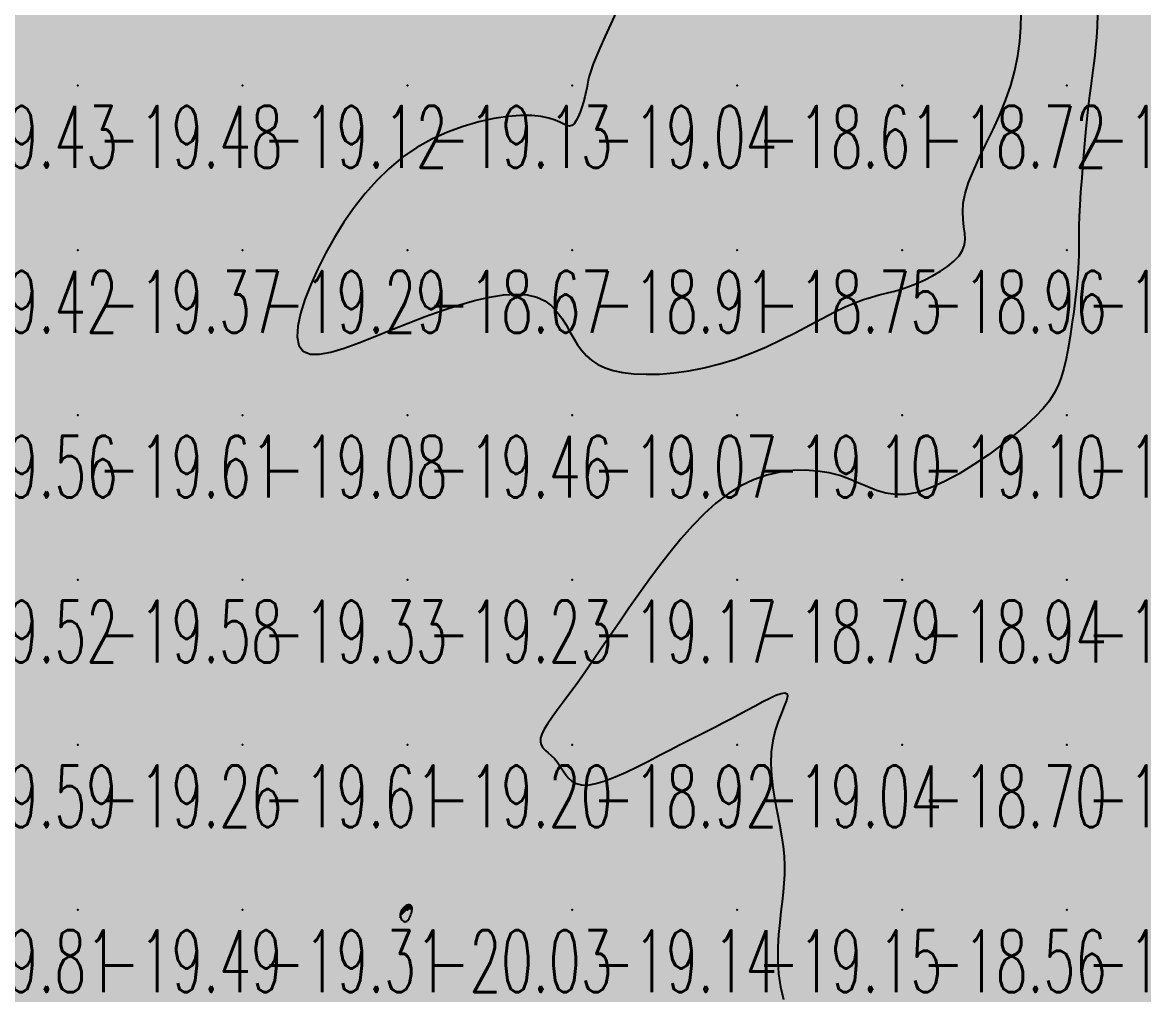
# Model space of a CAD drawing. Header units: millimetres. Extents: x 88261 to 90953, y 390274 to 392322.
# Drawn here: x 89226.9 to 89294.9, y 391392.1 to 391451.1 of the extents above; entities that cross this region are included whole.
import ezdxf
from ezdxf.enums import TextEntityAlignment as Align

# ---------------------------------------------------------------- set-up
doc = ezdxf.new("R2010")
doc.units = ezdxf.units.MM
doc.header["$LTSCALE"] = 25
for name, color, linetype in [('CN_03_00', 7, 'Continuous'), ('CN_04_00', 242, 'Continuous'), ('COTEAlt', 7, 'Continuous'), ('TN_COLORIAGE', 7, 'Continuous')]:
    doc.layers.add(name, color=color, linetype=linetype)
doc.styles.add('Simplex 1.0', font='Simplex.shx', dxfattribs={"width": 0.99, "height": 2.5})
doc.styles.get("Standard").update_dxf_attribs({"font": 'times.ttf'})

# ---------------------------------------------------------------- blocks, each defined once
blk = doc.blocks.new('COTE')
at = {"color": 0}
blk.add_point((0, 0), dxfattribs=at)
at = {"layer": 'COTEAlt'}
blk.add_attdef('ALT', text='', height=3.75, dxfattribs=at).set_placement((1.25, -1.25), align=Align.TOP_LEFT)

msp = doc.modelspace()

# ---------------------------------------------------------------- linework, layer by layer
at = {"layer": 'CN_03_00', "elevation": -19, "flags": 128}
for points in [[(89262.984, 391451.853), (89262.581, 391450.976), (89262.218, 391450.184), (89261.91, 391449.498), (89261.671, 391448.934), (89261.493, 391448.477), (89261.365, 391448.108), (89261.275, 391447.803), (89261.213, 391447.544), (89261.166, 391447.309), (89261.124, 391447.077), (89261.076, 391446.827), (89261.012, 391446.544), (89260.931, 391446.239), (89260.837, 391445.926), (89260.731, 391445.621), (89260.614, 391445.34), (89260.489, 391445.1), (89260.358, 391444.914), (89260.222, 391444.8), (89260.081, 391444.766), (89259.923, 391444.801), (89259.733, 391444.886), (89259.497, 391445.003), (89259.2, 391445.132), (89258.827, 391445.256), (89258.364, 391445.357), (89257.796, 391445.415), (89257.115, 391445.416), (89256.336, 391445.353), (89255.481, 391445.223), (89254.572, 391445.024), (89253.629, 391444.752), (89252.675, 391444.403), (89251.731, 391443.976), (89250.819, 391443.467), (89249.957, 391442.875), (89249.147, 391442.206), (89248.388, 391441.469), (89247.677, 391440.673), (89247.014, 391439.827), (89246.397, 391438.939), (89245.824, 391438.018), (89245.294, 391437.072), (89244.809, 391436.114), (89244.382, 391435.166), (89244.028, 391434.253), (89243.763, 391433.401), (89243.605, 391432.636), (89243.568, 391431.983), (89243.669, 391431.468), (89243.924, 391431.116), (89244.343, 391430.945), (89244.911, 391430.936), (89245.608, 391431.063), (89246.412, 391431.3), (89247.304, 391431.621), (89248.261, 391432), (89249.265, 391432.41), (89250.293, 391432.825), (89251.327, 391433.222), (89252.351, 391433.587), (89253.351, 391433.91), (89254.315, 391434.181), (89255.227, 391434.389), (89256.074, 391434.524), (89256.842, 391434.576), (89257.518, 391434.534), (89258.093, 391434.393), (89258.575, 391434.164), (89258.979, 391433.864), (89259.32, 391433.51), (89259.611, 391433.119), (89259.868, 391432.706), (89260.104, 391432.289), (89260.333, 391431.883), (89260.57, 391431.504), (89260.825, 391431.155), (89261.109, 391430.839), (89261.431, 391430.558), (89261.803, 391430.313), (89262.234, 391430.108), (89262.735, 391429.943), (89263.317, 391429.82), (89263.985, 391429.743), (89264.731, 391429.713), (89265.543, 391429.732), (89266.409, 391429.802), (89267.315, 391429.925), (89268.249, 391430.103), (89269.199, 391430.34), (89270.153, 391430.635), (89271.098, 391430.989), (89272.026, 391431.389), (89272.93, 391431.816), (89273.8, 391432.256), (89274.63, 391432.69), (89275.411, 391433.103), (89276.136, 391433.478), (89276.796, 391433.798), (89277.387, 391434.052), (89277.919, 391434.248), (89278.404, 391434.402), (89278.858, 391434.526), (89279.292, 391434.635), (89279.72, 391434.743), (89280.155, 391434.865), (89280.611, 391435.014), (89281.096, 391435.201), (89281.596, 391435.425), (89282.095, 391435.68), (89282.574, 391435.961), (89283.014, 391436.262), (89283.398, 391436.579), (89283.709, 391436.906), (89283.927, 391437.238), (89284.043, 391437.573), (89284.076, 391437.917), (89284.054, 391438.278), (89284.004, 391438.668), (89283.953, 391439.093), (89283.929, 391439.564), (89283.959, 391440.09), (89284.071, 391440.68), (89284.282, 391441.34), (89284.579, 391442.064), (89284.939, 391442.842), (89285.337, 391443.666), (89285.751, 391444.524), (89286.157, 391445.41), (89286.532, 391446.312), (89286.853, 391447.222), (89287.101, 391448.131), (89287.28, 391449.029), (89287.397, 391449.909), (89287.46, 391450.762), (89287.477, 391451.579)], [(89292.113, 391451.554), (89292.079, 391450.809), (89292.04, 391450.139), (89291.996, 391449.559), (89291.947, 391449.05), (89291.892, 391448.585), (89291.833, 391448.137), (89291.769, 391447.68), (89291.699, 391447.185), (89291.626, 391446.626), (89291.548, 391445.975), (89291.465, 391445.216), (89291.382, 391444.37), (89291.299, 391443.47), (89291.221, 391442.548), (89291.148, 391441.636), (89291.085, 391440.766), (89291.034, 391439.971), (89290.998, 391439.282), (89290.977, 391438.721), (89290.97, 391438.268), (89290.97, 391437.893), (89290.975, 391437.564), (89290.978, 391437.251), (89290.976, 391436.924), (89290.964, 391436.551), (89290.938, 391436.102), (89290.893, 391435.555), (89290.831, 391434.925), (89290.754, 391434.233), (89290.663, 391433.502), (89290.56, 391432.756), (89290.447, 391432.016), (89290.326, 391431.305), (89290.197, 391430.647), (89290.062, 391430.056), (89289.907, 391429.524), (89289.719, 391429.034), (89289.484, 391428.569), (89289.187, 391428.113), (89288.813, 391427.649), (89288.35, 391427.162), (89287.782, 391426.635), (89287.102, 391426.058), (89286.329, 391425.449), (89285.489, 391424.834), (89284.608, 391424.239), (89283.711, 391423.687), (89282.825, 391423.206), (89281.976, 391422.819), (89281.188, 391422.553), (89280.482, 391422.424), (89279.845, 391422.417), (89279.26, 391422.507), (89278.709, 391422.669), (89278.173, 391422.881), (89277.634, 391423.117), (89277.073, 391423.354), (89276.474, 391423.567), (89275.822, 391423.735), (89275.122, 391423.847), (89274.384, 391423.897), (89273.619, 391423.877), (89272.834, 391423.779), (89272.041, 391423.596), (89271.249, 391423.321), (89270.467, 391422.946), (89269.705, 391422.467), (89268.962, 391421.895), (89268.239, 391421.241), (89267.535, 391420.521), (89266.849, 391419.746), (89266.182, 391418.93), (89265.531, 391418.088), (89264.898, 391417.231), (89264.282, 391416.372), (89263.683, 391415.52), (89263.103, 391414.682), (89262.544, 391413.866), (89262.007, 391413.079), (89261.493, 391412.329), (89261.004, 391411.624), (89260.54, 391410.97), (89260.105, 391410.375), (89259.703, 391409.836), (89259.34, 391409.351), (89259.022, 391408.917), (89258.755, 391408.532), (89258.544, 391408.193), (89258.397, 391407.897), (89258.318, 391407.641), (89258.31, 391407.422), (89258.365, 391407.232), (89258.47, 391407.062), (89258.614, 391406.903), (89258.785, 391406.746), (89258.97, 391406.583), (89259.159, 391406.404), (89259.337, 391406.201), (89259.5, 391405.969), (89259.654, 391405.721), (89259.815, 391405.472), (89259.997, 391405.24), (89260.212, 391405.04), (89260.476, 391404.889), (89260.801, 391404.804), (89261.201, 391404.8), (89261.686, 391404.89), (89262.243, 391405.061), (89262.856, 391405.3), (89263.509, 391405.589), (89264.185, 391405.914), (89264.866, 391406.258), (89265.538, 391406.606), (89266.182, 391406.941), (89266.786, 391407.252), (89267.353, 391407.54), (89267.89, 391407.81), (89268.403, 391408.068), (89268.9, 391408.318), (89269.386, 391408.566), (89269.868, 391408.817), (89270.354, 391409.075), (89270.845, 391409.344), (89271.332, 391409.61), (89271.797, 391409.86), (89272.226, 391410.079), (89272.604, 391410.251), (89272.914, 391410.362), (89273.143, 391410.397), (89273.274, 391410.342), (89273.298, 391410.184), (89273.233, 391409.929), (89273.104, 391409.586), (89272.933, 391409.161), (89272.745, 391408.664), (89272.564, 391408.103), (89272.413, 391407.485), (89272.318, 391406.821), (89272.294, 391406.117), (89272.333, 391405.387), (89272.42, 391404.64), (89272.541, 391403.889), (89272.679, 391403.146), (89272.819, 391402.422), (89272.947, 391401.729), (89273.047, 391401.079), (89273.106, 391400.478), (89273.129, 391399.916), (89273.121, 391399.377), (89273.088, 391398.846), (89273.036, 391398.305), (89272.972, 391397.74), (89272.901, 391397.135), (89272.829, 391396.473), (89272.765, 391395.746), (89272.721, 391394.969), (89272.715, 391394.164), (89272.759, 391393.353), (89272.871, 391392.557), (89273.066, 391391.798)]]:
    msp.add_lwpolyline(points, dxfattribs=at)
at = {"layer": 'CN_04_00', "elevation": -20, "flags": 128}
msp.add_lwpolyline([(89250.519, 391397.197), (89250.527, 391397.257), (89250.529, 391397.308), (89250.526, 391397.351), (89250.519, 391397.388), (89250.508, 391397.419), (89250.493, 391397.446), (89250.474, 391397.469), (89250.453, 391397.489), (89250.428, 391397.506), (89250.401, 391397.519), (89250.371, 391397.528), (89250.338, 391397.532), (89250.303, 391397.532), (89250.266, 391397.525), (89250.226, 391397.512), (89250.184, 391397.493), (89250.141, 391397.467), (89250.097, 391397.436), (89250.054, 391397.399), (89250.012, 391397.358), (89249.971, 391397.312), (89249.934, 391397.263), (89249.899, 391397.211), (89249.869, 391397.156), (89249.844, 391397.099), (89249.825, 391397.04), (89249.812, 391396.98), (89249.806, 391396.92), (89249.808, 391396.86), (89249.819, 391396.8), (89249.839, 391396.742), (89249.868, 391396.685), (89249.906, 391396.633), (89249.95, 391396.587), (89250, 391396.55), (89250.053, 391396.525), (89250.108, 391396.513), (89250.163, 391396.516), (89250.216, 391396.539), (89250.267, 391396.581), (89250.314, 391396.64), (89250.358, 391396.711), (89250.397, 391396.792), (89250.432, 391396.878), (89250.462, 391396.966), (89250.487, 391397.05), (89250.506, 391397.129), (89250.519, 391397.197)], close=True, dxfattribs=at)
at = {"layer": 'TN_COLORIAGE', "color": 213}
for points in [[(89220.249, 391447.239, -19.53), (89230.249, 391447.239, -19.53), (89230.249, 391457.239, -19.53)], [(89220.249, 391457.239, -19.53), (89220.249, 391447.239, -19.53), (89230.249, 391457.239, -19.53)], [(89230.249, 391447.239, -19.052), (89240.249, 391447.239, -19.052), (89240.249, 391457.239, -19.052)], [(89230.249, 391457.239, -19.052), (89230.249, 391447.239, -19.052), (89240.249, 391457.239, -19.052)], [(89240.249, 391447.239, -19.325), (89250.249, 391447.239, -19.325), (89250.249, 391457.239, -19.325)], [(89240.249, 391457.239, -19.325), (89240.249, 391447.239, -19.325), (89250.249, 391457.239, -19.325)], [(89250.249, 391457.239, -19.538), (89250.249, 391447.239, -19.538), (89260.249, 391457.239, -19.538)], [(89250.249, 391447.239, -19.538), (89260.249, 391447.239, -19.538), (89260.249, 391457.239, -19.538)], [(89260.249, 391457.239, -19), (89265.646, 391457.239, -19), (89260.249, 391447.239, -19), (89261.137, 391448.128, -19)], [(89290.249, 391457.239, -19), (89287.484, 391454.475, -19), (89290.249, 391447.239, -19), (89287.681, 391447.239, -19)], [(89290.249, 391457.239, -19), (89292.255, 391457.239, -19), (89290.249, 391447.239, -19), (89292.098, 391449.089, -19)], [(89291.593, 391447.239, -19.097), (89292.098, 391449.089, -19.097), (89290.249, 391447.239, -19.097)], [(89261.137, 391448.128, -19.045), (89261.267, 391447.239, -19.045), (89260.249, 391447.239, -19.045)], [(89220.249, 391447.239, -19.482), (89220.249, 391437.239, -19.482), (89230.249, 391447.239, -19.482)], [(89220.249, 391437.239, -19.482), (89230.249, 391437.239, -19.482), (89230.249, 391447.239, -19.482)], [(89230.249, 391447.239, -19.122), (89230.249, 391437.239, -19.122), (89240.249, 391447.239, -19.122)], [(89230.249, 391437.239, -19.122), (89240.249, 391437.239, -19.122), (89240.249, 391447.239, -19.122)], [(89240.249, 391437.239, -19), (89244.852, 391437.239, -19), (89250.249, 391447.239, -19), (89250.249, 391444.376, -19)], [(89240.249, 391447.239, -19.134), (89240.249, 391437.239, -19.134), (89250.249, 391447.239, -19.134)], [(89250.249, 391447.239, -19), (89250.249, 391444.376, -19), (89260.249, 391447.239, -19), (89259.07, 391446.061, -19)], [(89259.07, 391446.061, -19.045), (89260.249, 391443.875, -19.045), (89260.249, 391447.239, -19.045)], [(89261.267, 391447.239, -19.045), (89260.249, 391443.875, -19.045), (89260.249, 391447.239, -19.045)], [(89287.681, 391447.239, -19.097), (89282.91, 391439.901, -19.097), (89290.249, 391447.239, -19.097)], [(89290.249, 391447.239, -19), (89282.91, 391439.901, -19), (89290.249, 391437.239, -19), (89285.101, 391437.239, -19)], [(89290.249, 391447.239, -19), (89291.593, 391447.239, -19), (89290.249, 391437.239, -19), (89290.813, 391437.803, -19)], [(89290.813, 391437.803, -19.037), (89291.141, 391437.239, -19.037), (89290.249, 391437.239, -19.037)], [(89220.249, 391437.239, -19.373), (89220.249, 391427.239, -19.373), (89230.249, 391437.239, -19.373)], [(89220.249, 391427.239, -19.373), (89230.249, 391427.239, -19.373), (89230.249, 391437.239, -19.373)], [(89230.249, 391437.239, -19.286), (89230.249, 391427.239, -19.286), (89240.249, 391437.239, -19.286)], [(89230.249, 391427.239, -19.286), (89240.249, 391427.239, -19.286), (89240.249, 391437.239, -19.286)], [(89240.249, 391437.239, -19), (89244.852, 391437.239, -19), (89240.249, 391427.239, -19), (89242.111, 391429.102, -19)], [(89280.249, 391427.239, -19), (89280.249, 391434.571, -19), (89290.249, 391437.239, -19), (89285.101, 391437.239, -19)], [(89280.249, 391427.239, -19), (89289.049, 391427.239, -19), (89290.249, 391437.239, -19), (89290.249, 391429.85, -19)], [(89291.141, 391437.239, -19.037), (89290.249, 391429.85, -19.037), (89290.249, 391437.239, -19.037)], [(89250.249, 391433.052, -19.465), (89258.653, 391435.644, -19.465), (89250.249, 391427.239, -19.465)], [(89250.249, 391427.239, -19), (89258.653, 391435.644, -19), (89260.249, 391427.239, -19), (89260.249, 391431.578, -19)], [(89280.249, 391427.239, -19), (89280.249, 391434.571, -19), (89270.249, 391427.239, -19), (89277.569, 391434.56, -19)], [(89270.249, 391429.977, -19.096), (89277.569, 391434.56, -19.096), (89270.249, 391427.239, -19.096)], [(89250.249, 391427.239, -19), (89250.249, 391433.052, -19), (89240.249, 391427.239, -19), (89242.111, 391429.102, -19)], [(89262.351, 391429.342, -19.068), (89260.249, 391431.578, -19.068), (89260.249, 391427.239, -19.068)], [(89270.249, 391427.239, -19), (89270.249, 391429.977, -19), (89260.249, 391427.239, -19), (89262.351, 391429.342, -19)], [(89220.249, 391417.239, -19.606), (89230.249, 391417.239, -19.606), (89230.249, 391427.239, -19.606)], [(89220.249, 391427.239, -19.606), (89220.249, 391417.239, -19.606), (89230.249, 391427.239, -19.606)], [(89230.249, 391417.239, -19.077), (89240.249, 391417.239, -19.077), (89240.249, 391427.239, -19.077)], [(89230.249, 391427.239, -19.077), (89230.249, 391417.239, -19.077), (89240.249, 391427.239, -19.077)], [(89240.249, 391417.239, -19.465), (89250.249, 391417.239, -19.465), (89250.249, 391427.239, -19.465)], [(89240.249, 391427.239, -19.465), (89240.249, 391417.239, -19.465), (89250.249, 391427.239, -19.465)], [(89250.249, 391417.239, -19.068), (89260.249, 391417.239, -19.068), (89260.249, 391427.239, -19.068)], [(89250.249, 391427.239, -19.068), (89250.249, 391417.239, -19.068), (89260.249, 391427.239, -19.068)], [(89260.249, 391427.239, -19.096), (89260.249, 391417.239, -19.096), (89270.249, 391427.239, -19.096)], [(89260.249, 391417.239, -19), (89264.723, 391417.239, -19), (89270.249, 391427.239, -19), (89270.249, 391424.09, -19)], [(89280.249, 391427.239, -19), (89277.087, 391424.077, -19), (89270.249, 391427.239, -19), (89270.249, 391424.09, -19)], [(89277.087, 391424.077, -19.096), (89280.249, 391421.001, -19.096), (89280.249, 391427.239, -19.096)], [(89280.249, 391421.001, -19.096), (89289.049, 391427.239, -19.096), (89280.249, 391427.239, -19.096)], [(89220.249, 391417.239, -19.581), (89220.249, 391407.239, -19.581), (89230.249, 391417.239, -19.581)], [(89220.249, 391407.239, -19.581), (89230.249, 391407.239, -19.581), (89230.249, 391417.239, -19.581)], [(89230.249, 391407.239, -19.325), (89240.249, 391407.239, -19.325), (89240.249, 391417.239, -19.325)], [(89230.249, 391417.239, -19.325), (89230.249, 391407.239, -19.325), (89240.249, 391417.239, -19.325)], [(89240.249, 391407.239, -19.233), (89250.249, 391407.239, -19.233), (89250.249, 391417.239, -19.233)], [(89240.249, 391417.239, -19.233), (89240.249, 391407.239, -19.233), (89250.249, 391417.239, -19.233)], [(89250.249, 391407.239, -19), (89257.523, 391407.239, -19), (89260.249, 391417.239, -19), (89260.249, 391410.336, -19)], [(89250.249, 391417.239, -19.169), (89250.249, 391407.239, -19.169), (89260.249, 391417.239, -19.169)], [(89264.723, 391417.239, -19.169), (89260.249, 391410.336, -19.169), (89260.249, 391417.239, -19.169)], [(89271.48, 391407.239, -19.043), (89274.478, 391411.469, -19.043), (89270.249, 391407.239, -19.043)], [(89270.249, 391408.936, -19.043), (89274.478, 391411.469, -19.043), (89270.249, 391407.239, -19.043)], [(89270.249, 391408.936, -19.043), (89266.648, 391407.239, -19.043), (89270.249, 391407.239, -19.043)], [(89220.249, 391407.239, -19.256), (89220.249, 391397.239, -19.256), (89230.249, 391407.239, -19.256)], [(89220.249, 391397.239, -19.256), (89230.249, 391397.239, -19.256), (89230.249, 391407.239, -19.256)], [(89230.249, 391407.239, -19.614), (89230.249, 391397.239, -19.614), (89240.249, 391407.239, -19.614)], [(89230.249, 391397.239, -19.614), (89240.249, 391397.239, -19.614), (89240.249, 391407.239, -19.614)], [(89240.249, 391407.239, -19.202), (89240.249, 391397.239, -19.202), (89250.249, 391407.239, -19.202)], [(89249.854, 391397.239, -19.202), (89250.249, 391397.584, -19.202), (89240.249, 391397.239, -19.202), (89250.249, 391407.239, -19.202)], [(89250.249, 391397.584, -19), (89250.507, 391397.497, -19), (89250.249, 391407.239, -19), (89259.563, 391406.554, -19)], [(89259.563, 391406.554, -19.202), (89257.523, 391407.239, -19.202), (89250.249, 391407.239, -19.202)], [(89260.249, 391397.239, -19.043), (89270.249, 391397.239, -19.043), (89270.249, 391407.239, -19.043)], [(89260.249, 391397.239, -19), (89260.249, 391403.752, -19), (89270.249, 391407.239, -19), (89266.648, 391407.239, -19)], [(89270.249, 391397.239, -19), (89273.508, 391400.498, -19), (89270.249, 391407.239, -19), (89271.48, 391407.239, -19)], [(89250.57, 391397.239, -19), (89250.507, 391397.497, -19), (89260.249, 391397.239, -19), (89259.563, 391406.554, -19)], [(89259.563, 391406.554, -19.141), (89260.249, 391403.752, -19.141), (89260.249, 391397.239, -19.141)], [(89272.769, 391397.239, -19.147), (89273.508, 391400.498, -19.147), (89270.249, 391397.239, -19.147)], [(89220.249, 391397.239, -19.488), (89220.249, 391387.239, -19.488), (89230.249, 391397.239, -19.488)], [(89220.249, 391387.239, -19.488), (89230.249, 391387.239, -19.488), (89230.249, 391397.239, -19.488)], [(89230.249, 391397.239, -19.308), (89230.249, 391387.239, -19.308), (89240.249, 391397.239, -19.308)], [(89230.249, 391387.239, -19.308), (89240.249, 391387.239, -19.308), (89240.249, 391397.239, -19.308)], [(89249.733, 391396.723, -19.308), (89249.854, 391397.239, -19.308), (89240.249, 391387.239, -19.308), (89240.249, 391397.239, -19.308)], [(89250.249, 391387.239, -19), (89259.513, 391387.239, -19), (89260.249, 391397.239, -19), (89260.249, 391390.117, -19)], [(89250.249, 391396.317, -19.141), (89250.57, 391397.239, -19.141), (89250.249, 391387.239, -19.141), (89260.249, 391397.239, -19.141)], [(89270.249, 391397.239, -19), (89263.051, 391390.042, -19), (89260.249, 391397.239, -19), (89260.249, 391390.117, -19)], [(89270.249, 391397.239, -19), (89263.051, 391390.042, -19), (89270.249, 391387.239, -19), (89263.496, 391387.239, -19)], [(89270.249, 391397.239, -19), (89272.769, 391397.239, -19), (89270.249, 391387.239, -19), (89272.392, 391389.383, -19)], [(89250.249, 391396.317, -19.477), (89249.733, 391396.723, -19.477), (89250.249, 391387.239, -19.477), (89240.249, 391387.239, -19.477)]]:
    msp.add_solid(points, dxfattribs=at)
at = {"layer": 'TN_COLORIAGE', "color": 203}
for points in [[(89261.137, 391448.128, -18.541), (89265.646, 391457.239, -18.541), (89270.249, 391457.239, -18.541)], [(89261.267, 391447.239, -18.541), (89261.137, 391448.128, -18.541), (89270.249, 391447.239, -18.541), (89270.249, 391457.239, -18.541)], [(89270.249, 391457.239, -18.831), (89270.249, 391447.239, -18.831), (89280.249, 391457.239, -18.831)], [(89270.249, 391447.239, -18.831), (89280.249, 391447.239, -18.831), (89280.249, 391457.239, -18.831)], [(89286.379, 391457.239, -18.72), (89287.484, 391454.475, -18.72), (89280.249, 391457.239, -18.72), (89280.249, 391447.239, -18.72)], [(89292.098, 391449.089, -18.377), (89291.593, 391447.239, -18.377), (89300.249, 391457.239, -18.377), (89300.249, 391447.239, -18.377)], [(89292.098, 391449.089, -18.574), (89292.255, 391457.239, -18.574), (89300.249, 391457.239, -18.574)], [(89287.681, 391447.239, -18.72), (89287.484, 391454.475, -18.72), (89280.249, 391447.239, -18.72)], [(89260.249, 391443.875, -18.605), (89261.267, 391447.239, -18.605), (89260.249, 391437.239, -18.605), (89270.249, 391447.239, -18.605)], [(89260.249, 391437.239, -18.605), (89270.249, 391437.239, -18.605), (89270.249, 391447.239, -18.605)], [(89270.249, 391447.239, -18.72), (89270.249, 391437.239, -18.72), (89280.249, 391447.239, -18.72)], [(89270.249, 391437.239, -18.72), (89280.249, 391437.239, -18.72), (89280.249, 391447.239, -18.72)], [(89282.91, 391439.901, -18.72), (89287.681, 391447.239, -18.72), (89280.249, 391437.239, -18.72), (89280.249, 391447.239, -18.72)], [(89290.813, 391437.803, -18.377), (89291.593, 391447.239, -18.377), (89300.249, 391447.239, -18.377)], [(89291.141, 391437.239, -18.377), (89290.813, 391437.803, -18.377), (89300.249, 391437.239, -18.377), (89300.249, 391447.239, -18.377)], [(89260.249, 391443.875, -18.665), (89259.07, 391446.061, -18.665), (89260.249, 391437.239, -18.665), (89250.249, 391437.239, -18.665)], [(89259.07, 391446.061, -18.665), (89250.249, 391444.376, -18.665), (89250.249, 391437.239, -18.665)], [(89250.249, 391444.376, -18.665), (89244.852, 391437.239, -18.665), (89250.249, 391437.239, -18.665)], [(89285.101, 391437.239, -18.965), (89282.91, 391439.901, -18.965), (89280.249, 391437.239, -18.965)], [(89242.111, 391429.102, -18.665), (89244.852, 391437.239, -18.665), (89250.249, 391437.239, -18.665)], [(89242.111, 391429.102, -18.665), (89250.249, 391433.052, -18.665), (89250.249, 391437.239, -18.665)], [(89258.653, 391435.644, -18.665), (89250.249, 391433.052, -18.665), (89260.249, 391437.239, -18.665), (89250.249, 391437.239, -18.665)], [(89260.249, 391431.578, -18.912), (89258.653, 391435.644, -18.912), (89260.249, 391437.239, -18.912)], [(89260.249, 391431.578, -18.746), (89262.351, 391429.342, -18.746), (89260.249, 391437.239, -18.746), (89270.249, 391437.239, -18.746)], [(89262.351, 391429.342, -18.746), (89270.249, 391429.977, -18.746), (89270.249, 391437.239, -18.746)], [(89277.569, 391434.56, -18.746), (89270.249, 391429.977, -18.746), (89280.249, 391437.239, -18.746), (89270.249, 391437.239, -18.746)], [(89277.569, 391434.56, -18.965), (89280.249, 391434.571, -18.965), (89280.249, 391437.239, -18.965)], [(89285.101, 391437.239, -18.965), (89280.249, 391434.571, -18.965), (89280.249, 391437.239, -18.965)], [(89290.249, 391427.239, -18.62), (89300.249, 391427.239, -18.62), (89300.249, 391437.239, -18.62)], [(89290.249, 391429.85, -18.62), (89291.141, 391437.239, -18.62), (89290.249, 391427.239, -18.62), (89300.249, 391437.239, -18.62)], [(89290.249, 391429.85, -18.987), (89289.049, 391427.239, -18.987), (89290.249, 391427.239, -18.987)], [(89280.249, 391417.239, -18.987), (89290.249, 391417.239, -18.987), (89290.249, 391427.239, -18.987)], [(89289.049, 391427.239, -18.942), (89280.249, 391421.001, -18.942), (89290.249, 391427.239, -18.942), (89280.249, 391417.239, -18.942)], [(89290.249, 391427.239, -18.827), (89290.249, 391417.239, -18.827), (89300.249, 391427.239, -18.827)], [(89290.249, 391417.239, -18.827), (89300.249, 391417.239, -18.827), (89300.249, 391427.239, -18.827)], [(89270.249, 391424.09, -18.792), (89264.723, 391417.239, -18.792), (89270.249, 391417.239, -18.792)], [(89270.249, 391424.09, -18.792), (89277.087, 391424.077, -18.792), (89270.249, 391417.239, -18.792)], [(89280.249, 391421.001, -18.792), (89277.087, 391424.077, -18.792), (89280.249, 391417.239, -18.792), (89270.249, 391417.239, -18.792)], [(89266.648, 391407.239, -18.792), (89270.249, 391408.936, -18.792), (89260.249, 391407.239, -18.792), (89270.249, 391417.239, -18.792)], [(89260.249, 391410.336, -18.792), (89264.723, 391417.239, -18.792), (89260.249, 391407.239, -18.792), (89270.249, 391417.239, -18.792)], [(89274.478, 391411.469, -18.792), (89270.249, 391408.936, -18.792), (89280.249, 391417.239, -18.792), (89270.249, 391417.239, -18.792)], [(89274.478, 391411.469, -18.697), (89271.48, 391407.239, -18.697), (89280.249, 391417.239, -18.697), (89280.249, 391407.239, -18.697)], [(89280.249, 391407.239, -18.882), (89290.249, 391407.239, -18.882), (89290.249, 391417.239, -18.882)], [(89280.249, 391417.239, -18.882), (89280.249, 391407.239, -18.882), (89290.249, 391417.239, -18.882)], [(89290.249, 391417.239, -18.918), (89290.249, 391407.239, -18.918), (89300.249, 391417.239, -18.918)], [(89290.249, 391407.239, -18.918), (89300.249, 391407.239, -18.918), (89300.249, 391417.239, -18.918)], [(89260.249, 391410.336, -18.924), (89257.523, 391407.239, -18.924), (89260.249, 391407.239, -18.924)], [(89257.523, 391407.239, -18.924), (89259.563, 391406.554, -18.924), (89260.249, 391407.239, -18.924)], [(89260.249, 391403.752, -18.924), (89259.563, 391406.554, -18.924), (89260.249, 391407.239, -18.924)], [(89266.648, 391407.239, -18.924), (89260.249, 391403.752, -18.924), (89260.249, 391407.239, -18.924)], [(89271.48, 391407.239, -18.697), (89273.508, 391400.498, -18.697), (89280.249, 391407.239, -18.697)], [(89273.508, 391400.498, -18.565), (89272.769, 391397.239, -18.565), (89280.249, 391407.239, -18.565), (89280.249, 391397.239, -18.565)], [(89280.249, 391397.239, -18.923), (89290.249, 391397.239, -18.923), (89290.249, 391407.239, -18.923)], [(89280.249, 391407.239, -18.923), (89280.249, 391397.239, -18.923), (89290.249, 391407.239, -18.923)], [(89298.764, 391397.239, -18.661), (89300.249, 391397.745, -18.661), (89290.249, 391397.239, -18.661), (89300.249, 391407.239, -18.661)], [(89290.249, 391407.239, -18.661), (89290.249, 391397.239, -18.661), (89300.249, 391407.239, -18.661)], [(89280.249, 391388.118, -18.565), (89272.392, 391389.383, -18.565), (89280.249, 391397.239, -18.565)], [(89272.392, 391389.383, -18.565), (89272.769, 391397.239, -18.565), (89280.249, 391397.239, -18.565)], [(89283.134, 391390.125, -18.565), (89280.249, 391388.118, -18.565), (89290.249, 391397.239, -18.565), (89280.249, 391397.239, -18.565)], [(89283.845, 391387.239, -18.897), (89283.134, 391390.125, -18.897), (89290.249, 391387.239, -18.897), (89290.249, 391397.239, -18.897)], [(89298.304, 391395.295, -18.897), (89298.764, 391397.239, -18.897), (89290.249, 391387.239, -18.897), (89290.249, 391397.239, -18.897)], [(89298.304, 391395.295, -18.252), (89300.249, 391397.004, -18.252), (89290.249, 391387.239, -18.252), (89300.249, 391387.239, -18.252)]]:
    msp.add_solid(points, dxfattribs=at)
at = {"layer": 'TN_COLORIAGE', "color": 223}
for points in [[(89250.249, 391397.584, -20.028), (89249.854, 391397.239, -20.028), (89250.249, 391397.239, -20.028)], [(89250.507, 391397.497, -20.028), (89250.249, 391397.584, -20.028), (89250.249, 391397.239, -20.028)], [(89249.733, 391396.723, -20.028), (89250.249, 391396.317, -20.028), (89250.249, 391397.239, -20.028)], [(89249.854, 391397.239, -20.028), (89249.733, 391396.723, -20.028), (89250.249, 391397.239, -20.028)], [(89250.507, 391397.497, -20.028), (89250.57, 391397.239, -20.028), (89250.249, 391397.239, -20.028)], [(89250.57, 391397.239, -20.028), (89250.249, 391396.317, -20.028), (89250.249, 391397.239, -20.028)]]:
    msp.add_solid(points, dxfattribs=at)

# ---------------------------------------------------------------- block references
at = {"layer": 'COTEAlt'}
ref = msp.add_blockref('COTE', (89220.249, 391447.239), dxfattribs=at)
ref.add_attrib('ALT', '-19.43', dxfattribs={"height": 3.75, "style": 'Simplex 1.0', "width": 0.6}).set_placement((89221.499, 391445.989), align=Align.TOP_LEFT)
ref = msp.add_blockref('COTE', (89230.249, 391447.239), dxfattribs=at)
ref.add_attrib('ALT', '-19.48', dxfattribs={"height": 3.75, "style": 'Simplex 1.0', "width": 0.6}).set_placement((89231.499, 391445.989), align=Align.TOP_LEFT)
ref = msp.add_blockref('COTE', (89240.249, 391447.239), dxfattribs=at)
ref.add_attrib('ALT', '-19.12', dxfattribs={"height": 3.75, "style": 'Simplex 1.0', "width": 0.6}).set_placement((89241.499, 391445.989), align=Align.TOP_LEFT)
ref = msp.add_blockref('COTE', (89250.249, 391447.239), dxfattribs=at)
ref.add_attrib('ALT', '-19.13', dxfattribs={"height": 3.75, "style": 'Simplex 1.0', "width": 0.6}).set_placement((89251.499, 391445.989), align=Align.TOP_LEFT)
ref = msp.add_blockref('COTE', (89260.249, 391447.239), dxfattribs=at)
ref.add_attrib('ALT', '-19.04', dxfattribs={"height": 3.75, "style": 'Simplex 1.0', "width": 0.6}).set_placement((89261.499, 391445.989), align=Align.TOP_LEFT)
ref = msp.add_blockref('COTE', (89270.249, 391447.239), dxfattribs=at)
ref.add_attrib('ALT', '-18.61', dxfattribs={"height": 3.75, "style": 'Simplex 1.0', "width": 0.6}).set_placement((89271.499, 391445.989), align=Align.TOP_LEFT)
ref = msp.add_blockref('COTE', (89280.249, 391447.239), dxfattribs=at)
ref.add_attrib('ALT', '-18.72', dxfattribs={"height": 3.75, "style": 'Simplex 1.0', "width": 0.6}).set_placement((89281.499, 391445.989), align=Align.TOP_LEFT)
ref = msp.add_blockref('COTE', (89290.249, 391447.239), dxfattribs=at)
ref.add_attrib('ALT', '-19.10', dxfattribs={"height": 3.75, "style": 'Simplex 1.0', "width": 0.6}).set_placement((89291.499, 391445.989), align=Align.TOP_LEFT)
ref = msp.add_blockref('COTE', (89220.249, 391437.239), dxfattribs=at)
ref.add_attrib('ALT', '-19.42', dxfattribs={"height": 3.75, "style": 'Simplex 1.0', "width": 0.6}).set_placement((89221.499, 391435.989), align=Align.TOP_LEFT)
ref = msp.add_blockref('COTE', (89230.249, 391437.239), dxfattribs=at)
ref.add_attrib('ALT', '-19.37', dxfattribs={"height": 3.75, "style": 'Simplex 1.0', "width": 0.6}).set_placement((89231.499, 391435.989), align=Align.TOP_LEFT)
ref = msp.add_blockref('COTE', (89240.249, 391437.239), dxfattribs=at)
ref.add_attrib('ALT', '-19.29', dxfattribs={"height": 3.75, "style": 'Simplex 1.0', "width": 0.6}).set_placement((89241.499, 391435.989), align=Align.TOP_LEFT)
ref = msp.add_blockref('COTE', (89250.249, 391437.239), dxfattribs=at)
ref.add_attrib('ALT', '-18.67', dxfattribs={"height": 3.75, "style": 'Simplex 1.0', "width": 0.6}).set_placement((89251.499, 391435.989), align=Align.TOP_LEFT)
ref = msp.add_blockref('COTE', (89260.249, 391437.239), dxfattribs=at)
ref.add_attrib('ALT', '-18.91', dxfattribs={"height": 3.75, "style": 'Simplex 1.0', "width": 0.6}).set_placement((89261.499, 391435.989), align=Align.TOP_LEFT)
ref = msp.add_blockref('COTE', (89270.249, 391437.239), dxfattribs=at)
ref.add_attrib('ALT', '-18.75', dxfattribs={"height": 3.75, "style": 'Simplex 1.0', "width": 0.6}).set_placement((89271.499, 391435.989), align=Align.TOP_LEFT)
ref = msp.add_blockref('COTE', (89280.249, 391437.239), dxfattribs=at)
ref.add_attrib('ALT', '-18.96', dxfattribs={"height": 3.75, "style": 'Simplex 1.0', "width": 0.6}).set_placement((89281.499, 391435.989), align=Align.TOP_LEFT)
ref = msp.add_blockref('COTE', (89290.249, 391437.239), dxfattribs=at)
ref.add_attrib('ALT', '-19.04', dxfattribs={"height": 3.75, "style": 'Simplex 1.0', "width": 0.6}).set_placement((89291.499, 391435.989), align=Align.TOP_LEFT)
ref = msp.add_blockref('COTE', (89220.249, 391427.239), dxfattribs=at)
ref.add_attrib('ALT', '-19.56', dxfattribs={"height": 3.75, "style": 'Simplex 1.0', "width": 0.6}).set_placement((89221.499, 391425.989), align=Align.TOP_LEFT)
ref = msp.add_blockref('COTE', (89230.249, 391427.239), dxfattribs=at)
ref.add_attrib('ALT', '-19.61', dxfattribs={"height": 3.75, "style": 'Simplex 1.0', "width": 0.6}).set_placement((89231.499, 391425.989), align=Align.TOP_LEFT)
ref = msp.add_blockref('COTE', (89240.249, 391427.239), dxfattribs=at)
ref.add_attrib('ALT', '-19.08', dxfattribs={"height": 3.75, "style": 'Simplex 1.0', "width": 0.6}).set_placement((89241.499, 391425.989), align=Align.TOP_LEFT)
ref = msp.add_blockref('COTE', (89250.249, 391427.239), dxfattribs=at)
ref.add_attrib('ALT', '-19.46', dxfattribs={"height": 3.75, "style": 'Simplex 1.0', "width": 0.6}).set_placement((89251.499, 391425.989), align=Align.TOP_LEFT)
ref = msp.add_blockref('COTE', (89260.249, 391427.239), dxfattribs=at)
ref.add_attrib('ALT', '-19.07', dxfattribs={"height": 3.75, "style": 'Simplex 1.0', "width": 0.6}).set_placement((89261.499, 391425.989), align=Align.TOP_LEFT)
ref = msp.add_blockref('COTE', (89270.249, 391427.239), dxfattribs=at)
ref.add_attrib('ALT', '-19.10', dxfattribs={"height": 3.75, "style": 'Simplex 1.0', "width": 0.6}).set_placement((89271.499, 391425.989), align=Align.TOP_LEFT)
ref = msp.add_blockref('COTE', (89280.249, 391427.239), dxfattribs=at)
ref.add_attrib('ALT', '-19.10', dxfattribs={"height": 3.75, "style": 'Simplex 1.0', "width": 0.6}).set_placement((89281.499, 391425.989), align=Align.TOP_LEFT)
ref = msp.add_blockref('COTE', (89290.249, 391427.239), dxfattribs=at)
ref.add_attrib('ALT', '-18.99', dxfattribs={"height": 3.75, "style": 'Simplex 1.0', "width": 0.6}).set_placement((89291.499, 391425.989), align=Align.TOP_LEFT)
ref = msp.add_blockref('COTE', (89220.249, 391417.239), dxfattribs=at)
ref.add_attrib('ALT', '-19.52', dxfattribs={"height": 3.75, "style": 'Simplex 1.0', "width": 0.6}).set_placement((89221.499, 391415.989), align=Align.TOP_LEFT)
ref = msp.add_blockref('COTE', (89230.249, 391417.239), dxfattribs=at)
ref.add_attrib('ALT', '-19.58', dxfattribs={"height": 3.75, "style": 'Simplex 1.0', "width": 0.6}).set_placement((89231.499, 391415.989), align=Align.TOP_LEFT)
ref = msp.add_blockref('COTE', (89240.249, 391417.239), dxfattribs=at)
ref.add_attrib('ALT', '-19.33', dxfattribs={"height": 3.75, "style": 'Simplex 1.0', "width": 0.6}).set_placement((89241.499, 391415.989), align=Align.TOP_LEFT)
ref = msp.add_blockref('COTE', (89250.249, 391417.239), dxfattribs=at)
ref.add_attrib('ALT', '-19.23', dxfattribs={"height": 3.75, "style": 'Simplex 1.0', "width": 0.6}).set_placement((89251.499, 391415.989), align=Align.TOP_LEFT)
ref = msp.add_blockref('COTE', (89260.249, 391417.239), dxfattribs=at)
ref.add_attrib('ALT', '-19.17', dxfattribs={"height": 3.75, "style": 'Simplex 1.0', "width": 0.6}).set_placement((89261.499, 391415.989), align=Align.TOP_LEFT)
ref = msp.add_blockref('COTE', (89270.249, 391417.239), dxfattribs=at)
ref.add_attrib('ALT', '-18.79', dxfattribs={"height": 3.75, "style": 'Simplex 1.0', "width": 0.6}).set_placement((89271.499, 391415.989), align=Align.TOP_LEFT)
ref = msp.add_blockref('COTE', (89280.249, 391417.239), dxfattribs=at)
ref.add_attrib('ALT', '-18.94', dxfattribs={"height": 3.75, "style": 'Simplex 1.0', "width": 0.6}).set_placement((89281.499, 391415.989), align=Align.TOP_LEFT)
ref = msp.add_blockref('COTE', (89290.249, 391417.239), dxfattribs=at)
ref.add_attrib('ALT', '-18.88', dxfattribs={"height": 3.75, "style": 'Simplex 1.0', "width": 0.6}).set_placement((89291.499, 391415.989), align=Align.TOP_LEFT)
ref = msp.add_blockref('COTE', (89220.249, 391407.239), dxfattribs=at)
ref.add_attrib('ALT', '-19.59', dxfattribs={"height": 3.75, "style": 'Simplex 1.0', "width": 0.6}).set_placement((89221.499, 391405.989), align=Align.TOP_LEFT)
ref = msp.add_blockref('COTE', (89230.249, 391407.239), dxfattribs=at)
ref.add_attrib('ALT', '-19.26', dxfattribs={"height": 3.75, "style": 'Simplex 1.0', "width": 0.6}).set_placement((89231.499, 391405.989), align=Align.TOP_LEFT)
ref = msp.add_blockref('COTE', (89240.249, 391407.239), dxfattribs=at)
ref.add_attrib('ALT', '-19.61', dxfattribs={"height": 3.75, "style": 'Simplex 1.0', "width": 0.6}).set_placement((89241.499, 391405.989), align=Align.TOP_LEFT)
ref = msp.add_blockref('COTE', (89250.249, 391407.239), dxfattribs=at)
ref.add_attrib('ALT', '-19.20', dxfattribs={"height": 3.75, "style": 'Simplex 1.0', "width": 0.6}).set_placement((89251.499, 391405.989), align=Align.TOP_LEFT)
ref = msp.add_blockref('COTE', (89260.249, 391407.239), dxfattribs=at)
ref.add_attrib('ALT', '-18.92', dxfattribs={"height": 3.75, "style": 'Simplex 1.0', "width": 0.6}).set_placement((89261.499, 391405.989), align=Align.TOP_LEFT)
ref = msp.add_blockref('COTE', (89270.249, 391407.239), dxfattribs=at)
ref.add_attrib('ALT', '-19.04', dxfattribs={"height": 3.75, "style": 'Simplex 1.0', "width": 0.6}).set_placement((89271.499, 391405.989), align=Align.TOP_LEFT)
ref = msp.add_blockref('COTE', (89280.249, 391407.239), dxfattribs=at)
ref.add_attrib('ALT', '-18.70', dxfattribs={"height": 3.75, "style": 'Simplex 1.0', "width": 0.6}).set_placement((89281.499, 391405.989), align=Align.TOP_LEFT)
ref = msp.add_blockref('COTE', (89290.249, 391407.239), dxfattribs=at)
ref.add_attrib('ALT', '-18.92', dxfattribs={"height": 3.75, "style": 'Simplex 1.0', "width": 0.6}).set_placement((89291.499, 391405.989), align=Align.TOP_LEFT)
ref = msp.add_blockref('COTE', (89220.249, 391397.239), dxfattribs=at)
ref.add_attrib('ALT', '-19.81', dxfattribs={"height": 3.75, "style": 'Simplex 1.0', "width": 0.6}).set_placement((89221.499, 391395.989), align=Align.TOP_LEFT)
ref = msp.add_blockref('COTE', (89230.249, 391397.239), dxfattribs=at)
ref.add_attrib('ALT', '-19.49', dxfattribs={"height": 3.75, "style": 'Simplex 1.0', "width": 0.6}).set_placement((89231.499, 391395.989), align=Align.TOP_LEFT)
ref = msp.add_blockref('COTE', (89240.249, 391397.239), dxfattribs=at)
ref.add_attrib('ALT', '-19.31', dxfattribs={"height": 3.75, "style": 'Simplex 1.0', "width": 0.6}).set_placement((89241.499, 391395.989), align=Align.TOP_LEFT)
ref = msp.add_blockref('COTE', (89250.249, 391397.239), dxfattribs=at)
ref.add_attrib('ALT', '-20.03', dxfattribs={"height": 3.75, "style": 'Simplex 1.0', "width": 0.6}).set_placement((89251.499, 391395.989), align=Align.TOP_LEFT)
ref = msp.add_blockref('COTE', (89260.249, 391397.239), dxfattribs=at)
ref.add_attrib('ALT', '-19.14', dxfattribs={"height": 3.75, "style": 'Simplex 1.0', "width": 0.6}).set_placement((89261.499, 391395.989), align=Align.TOP_LEFT)
ref = msp.add_blockref('COTE', (89270.249, 391397.239), dxfattribs=at)
ref.add_attrib('ALT', '-19.15', dxfattribs={"height": 3.75, "style": 'Simplex 1.0', "width": 0.6}).set_placement((89271.499, 391395.989), align=Align.TOP_LEFT)
ref = msp.add_blockref('COTE', (89280.249, 391397.239), dxfattribs=at)
ref.add_attrib('ALT', '-18.56', dxfattribs={"height": 3.75, "style": 'Simplex 1.0', "width": 0.6}).set_placement((89281.499, 391395.989), align=Align.TOP_LEFT)
ref = msp.add_blockref('COTE', (89290.249, 391397.239), dxfattribs=at)
ref.add_attrib('ALT', '-18.90', dxfattribs={"height": 3.75, "style": 'Simplex 1.0', "width": 0.6}).set_placement((89291.499, 391395.989), align=Align.TOP_LEFT)

doc.saveas('drawing.dxf')
